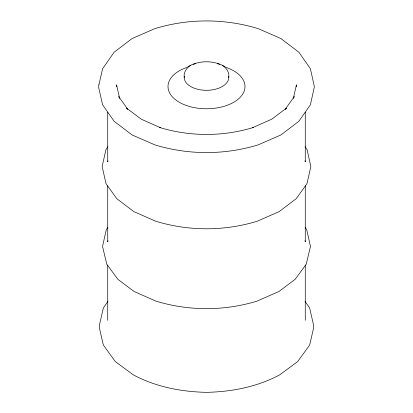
<?xml version="1.0" encoding="UTF-8"?>
<svg xmlns="http://www.w3.org/2000/svg" width="413" height="413" viewBox="0 0 413 413"><rect width="100%" height="100%" fill="white"/><g stroke="black" fill="none" stroke-linecap="round" stroke-linejoin="round"><path stroke-width="0.62" d="M296.152 86.751L296.462 84.825L293.395 98.268L294.278 96.611L285.197 109.264L286.452 108.139L271.78 119.176L252.663 127.648L253.603 127.41C223.046 136.775 189.954 136.775 159.397 127.41L160.337 127.648L141.22 119.176L126.548 108.139L127.803 109.264L118.722 96.611L119.605 98.268L116.538 84.825L116.848 86.751M108.01 160.724L107.731 161.953L107.731 112.264M108.01 240.676L107.731 241.91L107.731 185.865M107.917 146.687L105.898 149.759L102.161 166.501L105.898 183.243L106.435 184.255L116.786 198.679L133.874 211.647L155.722 221.218C188.664 231.311 224.336 231.311 257.278 221.218L279.126 211.647L296.214 198.679L306.565 184.255L307.102 183.243L310.839 166.501L307.102 149.759L305.083 146.687M107.86 227.212L106.255 229.773L102.538 246.458L106.755 264.16L117.782 279.245L134.065 291.495L155.82 301.077C188.695 311.154 224.305 311.154 257.18 301.077L278.935 291.495L295.218 279.245L306.245 264.16L310.462 246.458L306.745 229.773L305.14 227.212M107.953 301.34L103.348 308.005L99.259 325.867L99.383 327.808L103.033 343.812L103.709 345.552L115.392 361.643L133.28 374.839C155.784 386.904 181.152 391.787 206.5 392.35C231.848 391.787 257.216 386.904 279.72 374.839L297.608 361.643L309.291 345.552L309.967 343.812L313.617 327.808L313.741 325.867L309.652 308.005L305.047 301.34M190.739 65.455C186.377 67.799 183.491 72.43 184.213 77.448M187.874 66.694C199.247 60.133 213.753 60.133 225.126 66.694M193.33 64.278L195.643 63.726M217.357 63.726L219.67 64.278M222.261 65.455C226.623 67.799 229.509 72.43 228.787 77.448M304.99 160.724L305.269 161.953L305.269 112.264M304.99 240.676L305.269 241.91L305.269 185.865M305.269 265.12L305.269 320.251M107.731 265.12L107.731 320.251M228.704 76.328A22.287 12.865 0 0 1 206.5 90.313A22.287 12.865 0 0 1 184.296 76.328M225.746 67.298A38.497 22.225 0 0 1 235.988 100.834A38.497 22.225 0 0 1 177.012 100.834A38.497 22.225 0 0 1 187.254 67.298M98.924 84.825L98.614 86.751L98.924 88.681L102.589 104.752L114.127 121.267L132.103 134.968L154.839 144.86C188.349 155.133 224.651 155.133 258.161 144.86L280.897 134.968L298.873 121.267L310.411 104.752L314.386 86.751L310.411 68.749L298.873 52.239L280.897 38.533L258.161 28.642C224.651 18.373 188.349 18.373 154.839 28.642L132.103 38.533L114.127 52.239L102.589 68.749L98.924 84.825"/></g></svg>
